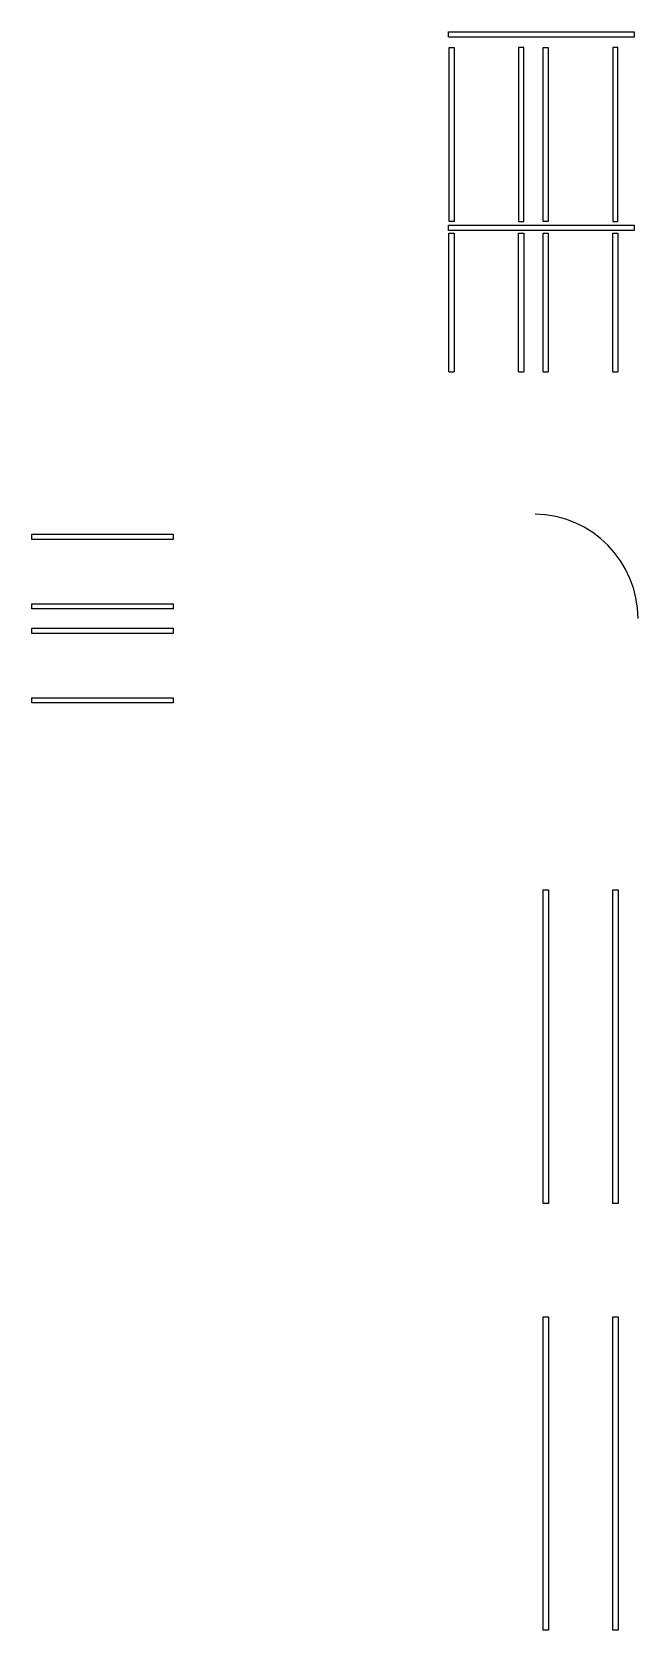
# Model space of a CAD drawing. Extents: x -10495 to 1098, y -3000 to 27599.
import ezdxf

# ---------------------------------------------------------------- set-up
doc = ezdxf.new("R2010")
doc.units = 0
doc.layers.get('0').update_dxf_attribs({"color": 13, "linetype": 'CONTINUOUS'})

msp = doc.modelspace()

# ---------------------------------------------------------------- linework, layer by layer
for p, q in [((-2527.714881, 27598.875112), (1022.285599, 27598.875112)), ((-2527.714881, 27498.892323), (-2527.714881, 27598.875112)), ((1022.285599, 27598.875112), (1022.285599, 27498.892323)), ((1022.285599, 27498.892323), (-2527.714881, 27498.892323)), ((-2517.463804, 27298.38666), (-2417.447675, 27298.38666)), ((-2517.463804, 23972.136601), (-2517.463804, 27298.38666)), ((-2417.447675, 27298.38666), (-2417.447675, 23972.136601)), ((-1085.964046, 27298.38666), (-1185.980175, 27298.38666)), ((-1185.980175, 27298.38666), (-1185.980175, 23972.136601)), ((-1085.964046, 23972.136601), (-1085.964046, 27298.38666)), ((-717.463804, 27298.38666), (-617.447675, 27298.38666)), ((-717.463804, 23972.136601), (-717.463804, 27298.38666)), ((-617.447675, 27298.38666), (-617.447675, 23972.136601)), ((714.035954, 27298.38666), (614.019825, 27298.38666)), ((614.019825, 27298.38666), (614.019825, 23972.136601)), ((714.035954, 23972.136601), (714.035954, 27298.38666)), ((-2527.69526, 23898.875117), (1022.30522, 23898.875117)), ((-2527.69526, 23798.892328), (-2527.69526, 23898.875117)), ((-2417.447675, 23972.136601), (-2517.463804, 23972.136601)), ((-1185.980175, 23972.136601), (-1085.964046, 23972.136601)), ((-617.447675, 23972.136601), (-717.463804, 23972.136601)), ((614.019825, 23972.136601), (714.035954, 23972.136601)), ((1022.30522, 23898.875117), (1022.30522, 23798.892328)), ((1022.30522, 23798.892328), (-2527.69526, 23798.892328)), ((-2517.504654, 23748.426884), (-2417.488526, 23748.426884)), ((-2517.504654, 21088.399355), (-2517.504654, 23748.426884)), ((-2417.488526, 23748.426884), (-2417.488526, 21088.399355)), ((-1186.021025, 23748.426884), (-1086.004897, 23748.426884)), ((-1186.021025, 21088.399355), (-1186.021025, 23748.426884)), ((-1086.004897, 23748.426884), (-1086.004897, 21088.399355)), ((-717.504654, 23748.426884), (-617.488526, 23748.426884)), ((-717.504654, 21088.399355), (-717.504654, 23748.426884)), ((-617.488526, 23748.426884), (-617.488526, 21088.399355)), ((613.978975, 23748.426884), (713.995103, 23748.426884)), ((613.978975, 21088.399355), (613.978975, 23748.426884)), ((713.995103, 23748.426884), (713.995103, 21088.399355)), ((-2517.504654, 21088.399355), (-2417.488526, 21088.399355)), ((-1186.021025, 21088.399355), (-1086.004897, 21088.399355)), ((-717.504654, 21088.399355), (-617.488526, 21088.399355)), ((613.978975, 21088.399355), (713.995103, 21088.399355)), ((-10495.20189, 17982.748906), (-7795.2035, 17982.748906)), ((-10495.20189, 17882.758253), (-10495.20189, 17982.748906)), ((-7795.2035, 17882.758253), (-10495.20189, 17882.758253)), ((-7795.2035, 17982.748906), (-7795.2035, 17882.758253)), ((-10495.19606, 16651.251051), (-7795.197048, 16651.251051)), ((-10495.19606, 16551.264139), (-10495.19606, 16651.251051)), ((-7795.197048, 16551.264139), (-10495.19606, 16551.264139)), ((-7795.197048, 16651.251051), (-7795.197048, 16551.264139)), ((-10495.19606, 16182.732799), (-7795.197048, 16182.732799)), ((-10495.19606, 16082.745887), (-10495.19606, 16182.732799)), ((-7795.197048, 16082.745887), (-10495.19606, 16082.745887)), ((-7795.197048, 16182.732799), (-7795.197048, 16082.745887)), ((-10495.189608, 14851.238686), (-7795.190588, 14851.238686)), ((-10495.189608, 14751.248032), (-10495.189608, 14851.238686)), ((-7795.190588, 14751.248032), (-10495.189608, 14751.248032)), ((-7795.190588, 14851.238686), (-7795.190588, 14751.248032)), ((-715.75527, 11169.999238), (-615.75826, 11169.999238)), ((-715.75527, 5170.00076), (-715.75527, 11169.999238)), ((-615.75826, 11169.999238), (-615.75826, 5170.00076)), ((615.75826, 5170.00076), (615.75826, 11169.999287)), ((615.75826, 11169.999287), (715.78259, 11169.999287)), ((715.78259, 11169.999287), (715.78259, 5170.00076)), ((-615.75826, 5170.00076), (-715.75527, 5170.00076)), ((715.78259, 5170.00076), (615.75826, 5170.00076)), ((-715.75527, 2999.999239), (-615.75826, 2999.999239)), ((-715.75527, -2999.999239), (-715.75527, 2999.999239)), ((-615.75826, 2999.999239), (-615.75826, -2999.999239)), ((615.75826, -2999.999239), (615.75826, 2999.999288)), ((615.75826, 2999.999288), (715.78259, 2999.999288)), ((715.78259, 2999.999288), (715.78259, -2999.999239)), ((-615.75826, -2999.999239), (-715.75527, -2999.999239)), ((715.78259, -2999.999239), (615.75826, -2999.999239))]:
    msp.add_line(p, q)
msp.add_arc((-901.58689, 16365.706941), 1999.999998, 0, 89.14004)

doc.saveas('drawing.dxf')
